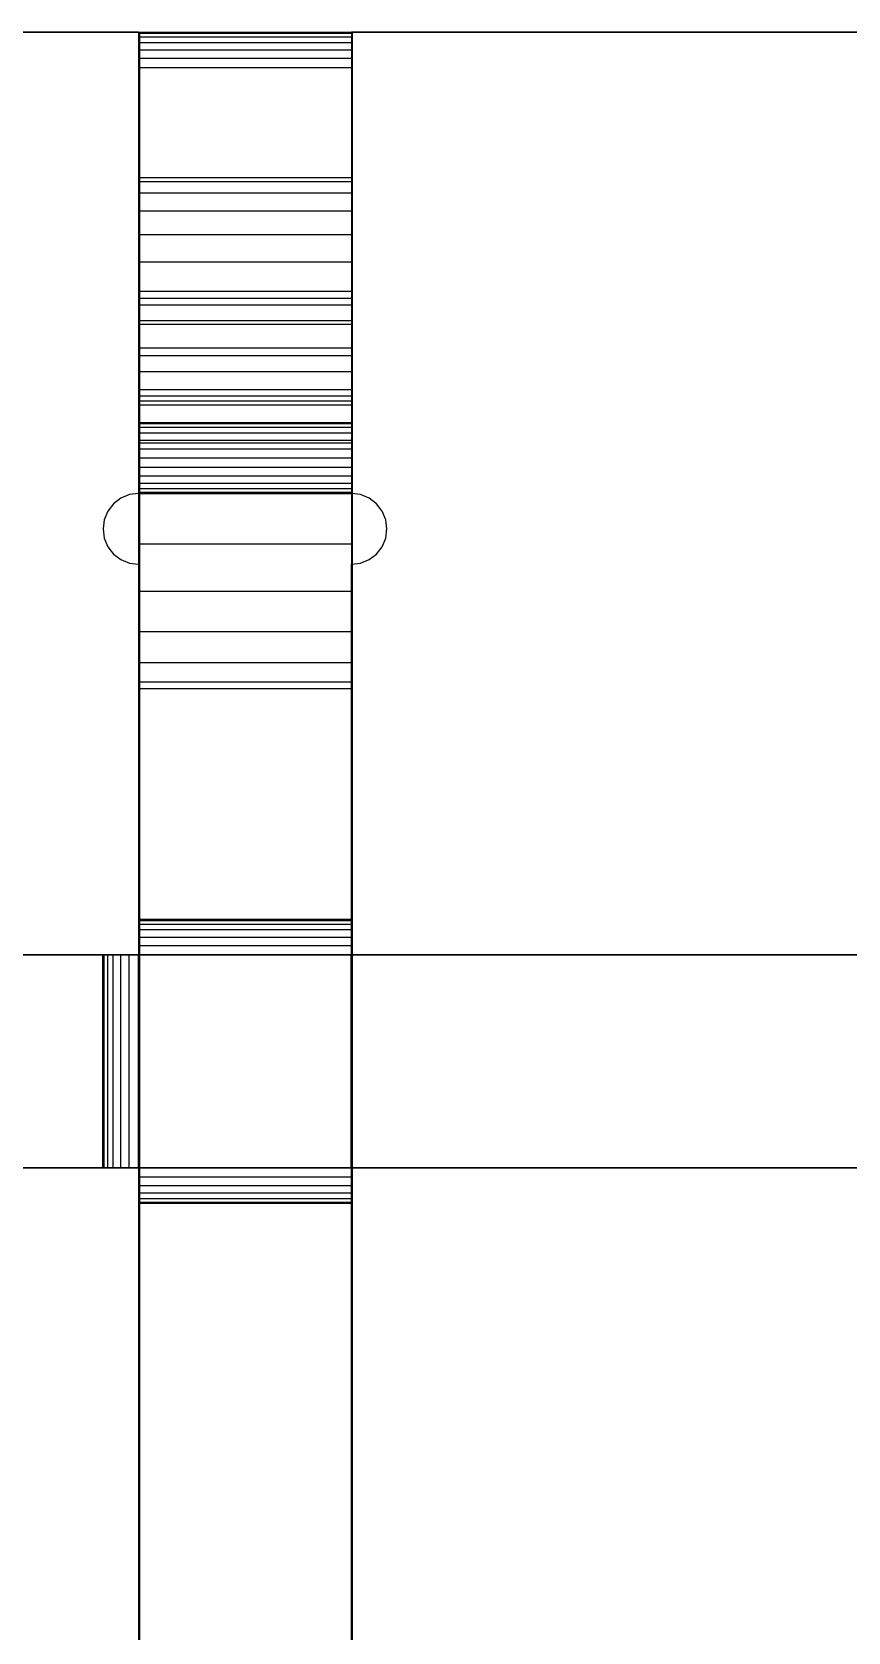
# Model space of a CAD drawing. Header units: metres. Extents: x 0 to 29.2, y 0 to 29.2.
# Drawn here: x 7.3 to 14.6, y 14.9 to 29.21 of the extents above; entities that cross this region are included whole.
import ezdxf

# ---------------------------------------------------------------- set-up
doc = ezdxf.new("R2010")
doc.units = ezdxf.units.M

msp = doc.modelspace()

# ---------------------------------------------------------------- linework, layer by layer
at = {"layer": 'Flat node sheet#1'}
for p, q in [((0.318, 29.21, 10.16), (28.893, 29.208, 10.16)), ((0.318, 29.21, 8.255), (28.893, 29.208, 8.255)), ((8.255, 29.21, 20.955), (0.318, 29.209, 20.955)), ((8.255, 29.21, 19.05), (0.318, 29.209, 19.05)), ((8.255, 29.21, 20.955), (8.255, 4.763, 20.955)), ((8.255, 29.21, 19.05), (8.255, 4.763, 19.05)), ((8.255, 29.21, 20.955), (8.255, 29.21, 19.05)), ((8.262, 29.21, 0.316), (8.262, 29.21, 8.254)), ((8.262, 29.21, 28.891), (8.262, 29.199, 28.973)), ((8.262, 29.199, 0.234), (8.262, 29.21, 0.316)), ((8.262, 29.21, 8.254), (8.262, 25.718, 8.254)), ((8.262, 29.21, 14.604), (8.262, 29.21, 28.891)), ((8.262, 29.21, 14.604), (8.262, 25.083, 10.159)), ((8.262, 29.21, 28.891), (10.167, 29.21, 28.891)), ((8.262, 29.21, 14.604), (10.167, 29.21, 14.604)), ((8.262, 29.21, 0.316), (10.167, 29.21, 0.316)), ((8.262, 29.21, 8.254), (10.167, 29.21, 8.254)), ((8.262, 29.167, 0.158), (8.262, 29.199, 0.234)), ((8.262, 29.199, 28.973), (8.262, 29.167, 29.05)), ((8.262, 29.199, 28.973), (10.167, 29.199, 28.973)), ((8.262, 29.199, 0.234), (10.167, 29.199, 0.234)), ((10.16, 29.21, 20.955), (10.16, 4.763, 20.955)), ((19.05, 29.21, 20.955), (10.16, 29.21, 20.955)), ((19.05, 29.21, 19.05), (10.16, 29.21, 19.05)), ((10.16, 29.21, 19.05), (10.16, 4.763, 19.05)), ((10.16, 29.21, 20.955), (10.16, 29.21, 19.05)), ((10.167, 29.21, 14.604), (10.167, 29.21, 28.891)), ((10.167, 29.21, 28.891), (10.167, 29.199, 28.973)), ((10.167, 29.199, 0.234), (10.167, 29.21, 0.316)), ((10.167, 29.21, 0.316), (10.167, 29.21, 8.254)), ((10.167, 29.21, 8.254), (10.167, 25.718, 8.254)), ((10.167, 29.21, 14.604), (10.167, 25.083, 10.159)), ((10.167, 29.199, 28.973), (10.167, 29.167, 29.05)), ((10.167, 29.167, 0.158), (10.167, 29.199, 0.234)), ((8.262, 29.117, 0.092), (8.262, 29.167, 0.158)), ((8.262, 29.167, 29.05), (8.262, 29.117, 29.116)), ((8.262, 29.167, 29.05), (10.167, 29.167, 29.05)), ((8.262, 29.167, 0.158), (10.167, 29.167, 0.158)), ((8.262, 29.117, 29.116), (8.262, 29.051, 29.166)), ((8.262, 29.051, 0.041), (8.262, 29.117, 0.092)), ((8.262, 29.117, 29.116), (10.167, 29.117, 29.116)), ((8.262, 29.117, 0.092), (10.167, 29.117, 0.092)), ((10.167, 29.167, 29.05), (10.167, 29.117, 29.116)), ((10.167, 29.117, 0.092), (10.167, 29.167, 0.158)), ((10.167, 29.117, 29.116), (10.167, 29.051, 29.166)), ((10.167, 29.051, 0.041), (10.167, 29.117, 0.092)), ((8.262, 28.975, 0.01), (8.262, 29.051, 0.041)), ((8.262, 29.051, 29.166), (8.262, 28.975, 29.198)), ((8.262, 29.051, 29.166), (10.167, 29.051, 29.166)), ((8.262, 29.051, 0.041), (10.167, 29.051, 0.041)), ((8.262, 28.893, -0.001), (8.262, 28.975, 0.01)), ((8.262, 28.975, 29.198), (8.262, 28.893, 29.209)), ((8.262, 28.975, 29.198), (10.167, 28.975, 29.198)), ((8.262, 28.975, 0.01), (10.167, 28.975, 0.01)), ((10.167, 29.051, 29.166), (10.167, 28.975, 29.198)), ((10.167, 28.975, 0.01), (10.167, 29.051, 0.041)), ((10.167, 28.975, 29.198), (10.167, 28.893, 29.209)), ((10.167, 28.893, -0.001), (10.167, 28.975, 0.01)), ((8.262, 28.893, -0.001), (8.262, 0.318, 0.001)), ((8.262, 28.893, 29.209), (8.262, 20.955, 29.209)), ((8.262, 28.893, 29.209), (10.167, 28.893, 29.209)), ((8.262, 28.893, -0.001), (10.167, 28.893, -0.001)), ((10.167, 28.893, 29.209), (10.167, 20.955, 29.209)), ((10.167, 28.893, -0.001), (10.167, 0.318, 0.001)), ((8.262, 27.874, 27.154), (8.262, 27.908, 26.891)), ((8.262, 27.908, 26.891), (8.262, 27.874, 26.628)), ((8.262, 27.908, 26.891), (10.167, 27.908, 26.891)), ((8.262, 27.772, 27.399), (8.262, 27.874, 27.154)), ((8.262, 27.874, 26.628), (8.262, 27.772, 26.383)), ((8.262, 27.874, 27.154), (10.167, 27.874, 27.154)), ((8.262, 27.874, 26.628), (10.167, 27.874, 26.628)), ((8.262, 27.611, 27.609), (8.262, 27.772, 27.399)), ((8.262, 27.772, 26.383), (8.262, 27.611, 26.173)), ((8.262, 27.772, 27.399), (10.167, 27.772, 27.399)), ((8.262, 27.772, 26.383), (10.167, 27.772, 26.383)), ((10.167, 27.874, 27.154), (10.167, 27.908, 26.891)), ((10.167, 27.908, 26.891), (10.167, 27.874, 26.628)), ((10.167, 27.772, 27.399), (10.167, 27.874, 27.154)), ((10.167, 27.874, 26.628), (10.167, 27.772, 26.383)), ((10.167, 27.611, 27.609), (10.167, 27.772, 27.399)), ((10.167, 27.772, 26.383), (10.167, 27.611, 26.173)), ((8.262, 27.4, 27.771), (8.262, 27.611, 27.609)), ((8.262, 27.611, 26.173), (8.262, 27.4, 26.011)), ((8.262, 27.611, 27.609), (10.167, 27.611, 27.609)), ((8.262, 27.611, 26.173), (10.167, 27.611, 26.173)), ((10.167, 27.4, 27.771), (10.167, 27.611, 27.609)), ((10.167, 27.611, 26.173), (10.167, 27.4, 26.011)), ((8.262, 27.155, 27.872), (8.262, 27.4, 27.771)), ((8.262, 27.4, 26.011), (8.262, 27.155, 25.91)), ((8.262, 27.4, 27.771), (10.167, 27.4, 27.771)), ((8.262, 27.4, 26.011), (10.167, 27.4, 26.011)), ((10.167, 27.155, 27.872), (10.167, 27.4, 27.771)), ((10.167, 27.4, 26.011), (10.167, 27.155, 25.91)), ((8.262, 27.155, 25.91), (8.262, 26.892, 25.875)), ((8.262, 26.892, 27.907), (8.262, 27.155, 27.872)), ((8.262, 27.155, 25.91), (10.167, 27.155, 25.91)), ((8.262, 27.155, 27.872), (10.167, 27.155, 27.872)), ((10.167, 27.155, 25.91), (10.167, 26.892, 25.875)), ((10.167, 26.892, 27.907), (10.167, 27.155, 27.872)), ((8.262, 26.892, 25.875), (8.262, 26.629, 25.91)), ((8.262, 26.629, 27.872), (8.262, 26.892, 27.907)), ((8.262, 26.892, 25.875), (10.167, 26.892, 25.875)), ((8.262, 26.892, 27.907), (10.167, 26.892, 27.907)), ((8.262, 26.829, 4.126), (8.262, 26.769, 3.674)), ((8.262, 26.769, 4.578), (8.262, 26.829, 4.126)), ((8.262, 26.829, 4.126), (10.167, 26.829, 4.126)), ((8.262, 26.769, 3.674), (8.262, 26.595, 3.253)), ((8.262, 26.595, 4.999), (8.262, 26.769, 4.578)), ((8.262, 26.769, 4.578), (10.167, 26.769, 4.578)), ((8.262, 26.769, 3.674), (10.167, 26.769, 3.674)), ((10.167, 26.892, 25.875), (10.167, 26.629, 25.91)), ((10.167, 26.629, 27.872), (10.167, 26.892, 27.907)), ((10.167, 26.769, 4.578), (10.167, 26.829, 4.126)), ((10.167, 26.829, 4.126), (10.167, 26.769, 3.674)), ((10.167, 26.595, 4.999), (10.167, 26.769, 4.578)), ((10.167, 26.769, 3.674), (10.167, 26.595, 3.253)), ((8.262, 26.629, 25.91), (8.262, 26.384, 26.011)), ((8.262, 26.384, 27.771), (8.262, 26.629, 27.872)), ((8.262, 26.629, 25.91), (10.167, 26.629, 25.91)), ((8.262, 26.629, 27.872), (10.167, 26.629, 27.872)), ((10.167, 26.629, 25.91), (10.167, 26.384, 26.011)), ((10.167, 26.384, 27.771), (10.167, 26.629, 27.872)), ((8.262, 26.595, 3.253), (8.262, 26.317, 2.892)), ((8.262, 26.317, 5.361), (8.262, 26.595, 4.999)), ((8.262, 26.595, 4.999), (10.167, 26.595, 4.999)), ((8.262, 26.595, 3.253), (10.167, 26.595, 3.253)), ((10.167, 26.317, 5.361), (10.167, 26.595, 4.999)), ((10.167, 26.595, 3.253), (10.167, 26.317, 2.892)), ((8.262, 26.384, 26.011), (8.262, 26.174, 26.173)), ((8.262, 26.174, 27.609), (8.262, 26.384, 27.771)), ((8.262, 26.384, 26.011), (10.167, 26.384, 26.011)), ((8.262, 26.384, 27.771), (10.167, 26.384, 27.771)), ((10.167, 26.384, 26.011), (10.167, 26.174, 26.173)), ((10.167, 26.174, 27.609), (10.167, 26.384, 27.771)), ((8.262, 26.317, 2.892), (8.262, 25.956, 2.614)), ((8.262, 25.956, 5.639), (8.262, 26.317, 5.361)), ((8.262, 26.317, 5.361), (10.167, 26.317, 5.361)), ((8.262, 26.317, 2.892), (10.167, 26.317, 2.892)), ((10.167, 25.956, 5.639), (10.167, 26.317, 5.361)), ((10.167, 26.317, 2.892), (10.167, 25.956, 2.614)), ((8.262, 26.174, 26.173), (8.262, 26.012, 26.383)), ((8.262, 26.012, 27.399), (8.262, 26.174, 27.609)), ((8.262, 26.174, 26.173), (10.167, 26.174, 26.173)), ((8.262, 26.174, 27.609), (10.167, 26.174, 27.609)), ((10.167, 26.174, 26.173), (10.167, 26.012, 26.383)), ((10.167, 26.012, 27.399), (10.167, 26.174, 27.609)), ((8.262, 26.012, 26.383), (8.262, 25.911, 26.628)), ((8.262, 25.911, 27.154), (8.262, 26.012, 27.399)), ((8.262, 26.012, 26.383), (10.167, 26.012, 26.383)), ((8.262, 26.012, 27.399), (10.167, 26.012, 27.399)), ((8.262, 25.534, 5.813), (8.262, 25.956, 5.639)), ((8.262, 25.956, 2.614), (8.262, 25.534, 2.44)), ((8.262, 25.956, 5.639), (10.167, 25.956, 5.639)), ((8.262, 25.956, 2.614), (10.167, 25.956, 2.614)), ((8.262, 25.911, 26.628), (8.262, 25.876, 26.891)), ((8.262, 25.876, 26.891), (8.262, 25.911, 27.154)), ((8.262, 25.911, 26.628), (10.167, 25.911, 26.628)), ((8.262, 25.911, 27.154), (10.167, 25.911, 27.154)), ((10.167, 26.012, 26.383), (10.167, 25.911, 26.628)), ((10.167, 25.911, 27.154), (10.167, 26.012, 27.399)), ((10.167, 25.534, 5.813), (10.167, 25.956, 5.639)), ((10.167, 25.956, 2.614), (10.167, 25.534, 2.44)), ((10.167, 25.911, 26.628), (10.167, 25.876, 26.891)), ((10.167, 25.876, 26.891), (10.167, 25.911, 27.154)), ((8.262, 25.876, 26.891), (10.167, 25.876, 26.891)), ((8.262, 25.707, 8.172), (8.262, 25.718, 8.254)), ((8.262, 25.718, 8.254), (10.167, 25.718, 8.254)), ((8.262, 25.675, 8.095), (8.262, 25.707, 8.172)), ((8.262, 25.707, 8.172), (10.167, 25.707, 8.172)), ((8.262, 25.625, 8.029), (8.262, 25.675, 8.095)), ((8.262, 25.675, 8.095), (10.167, 25.675, 8.095)), ((8.262, 25.559, 7.979), (8.262, 25.625, 8.029)), ((8.262, 25.625, 8.029), (10.167, 25.625, 8.029)), ((10.167, 25.707, 8.172), (10.167, 25.718, 8.254)), ((10.167, 25.675, 8.095), (10.167, 25.707, 8.172)), ((10.167, 25.625, 8.029), (10.167, 25.675, 8.095)), ((10.167, 25.559, 7.979), (10.167, 25.625, 8.029)), ((8.262, 25.482, 7.947), (8.262, 25.559, 7.979)), ((8.262, 25.559, 7.979), (10.167, 25.559, 7.979)), ((8.262, 25.083, 5.873), (8.262, 25.534, 5.813)), ((8.262, 25.534, 2.44), (8.262, 25.083, 2.38)), ((8.262, 25.534, 5.813), (10.167, 25.534, 5.813)), ((8.262, 25.534, 2.44), (10.167, 25.534, 2.44)), ((8.262, 25.4, 7.936), (8.262, 25.482, 7.947)), ((8.262, 25.482, 7.947), (10.167, 25.482, 7.947)), ((10.167, 25.482, 7.947), (10.167, 25.559, 7.979)), ((10.167, 25.083, 5.873), (10.167, 25.534, 5.813)), ((10.167, 25.534, 2.44), (10.167, 25.083, 2.38)), ((10.167, 25.4, 7.936), (10.167, 25.482, 7.947)), ((8.262, 25.318, 7.947), (8.262, 25.4, 7.936)), ((8.262, 25.4, 7.936), (10.167, 25.4, 7.936)), ((10.167, 25.318, 7.947), (10.167, 25.4, 7.936)), ((8.262, 25.241, 7.979), (8.262, 25.318, 7.947)), ((8.262, 25.318, 7.947), (10.167, 25.318, 7.947)), ((8.262, 25.175, 8.029), (8.262, 25.241, 7.979)), ((8.262, 25.241, 7.979), (10.167, 25.241, 7.979)), ((10.167, 25.241, 7.979), (10.167, 25.318, 7.947)), ((10.167, 25.175, 8.029), (10.167, 25.241, 7.979)), ((8.173, 25.072, 10.16), (8.096, 25.04, 10.16)), ((8.173, 25.072, 8.255), (8.096, 25.04, 8.255)), ((8.255, 25.083, 10.16), (8.173, 25.072, 10.16)), ((8.255, 25.083, 8.255), (8.173, 25.072, 8.255)), ((8.173, 25.072, 10.16), (8.173, 25.072, 8.255)), ((10.16, 25.083, 10.16), (8.255, 25.083, 10.16)), ((10.16, 25.083, 8.255), (8.255, 25.083, 8.255)), ((8.255, 25.083, 10.16), (8.255, 25.083, 8.255)), ((8.262, 25.125, 8.095), (8.262, 25.175, 8.029)), ((8.262, 25.175, 8.029), (10.167, 25.175, 8.029)), ((8.262, 25.093, 8.172), (8.262, 25.125, 8.095)), ((8.262, 25.125, 8.095), (10.167, 25.125, 8.095)), ((8.262, 25.083, 8.254), (8.262, 25.093, 8.172)), ((8.262, 25.093, 8.172), (10.167, 25.093, 8.172)), ((8.262, 24.631, 5.813), (8.262, 25.083, 5.873)), ((8.262, 25.083, 8.254), (8.262, 25.083, 10.159)), ((8.262, 25.083, 2.38), (8.262, 24.631, 2.44)), ((8.262, 25.083, 8.254), (10.167, 25.083, 8.254)), ((8.262, 25.083, 10.159), (10.167, 25.083, 10.159)), ((8.262, 25.083, 5.873), (10.167, 25.083, 5.873)), ((8.262, 25.083, 2.38), (10.167, 25.083, 2.38)), ((10.242, 25.072, 10.16), (10.16, 25.083, 10.16)), ((10.242, 25.072, 8.255), (10.16, 25.083, 8.255)), ((10.16, 25.083, 10.16), (10.16, 25.083, 8.255)), ((10.167, 25.125, 8.095), (10.167, 25.175, 8.029)), ((10.167, 25.093, 8.172), (10.167, 25.125, 8.095)), ((10.167, 25.083, 8.254), (10.167, 25.093, 8.172)), ((10.167, 25.083, 8.254), (10.167, 25.083, 10.159)), ((10.167, 24.631, 5.813), (10.167, 25.083, 5.873)), ((10.167, 25.083, 2.38), (10.167, 24.631, 2.44)), ((10.319, 25.04, 10.16), (10.242, 25.072, 10.16)), ((10.319, 25.04, 8.255), (10.242, 25.072, 8.255)), ((10.242, 25.072, 10.16), (10.242, 25.072, 8.255)), ((7.98, 24.924, 10.16), (7.948, 24.847, 10.16)), ((7.98, 24.924, 8.255), (7.948, 24.847, 8.255)), ((8.03, 24.99, 10.16), (7.98, 24.924, 10.16)), ((8.03, 24.99, 8.255), (7.98, 24.924, 8.255)), ((7.98, 24.924, 10.16), (7.98, 24.924, 8.255)), ((8.096, 25.04, 10.16), (8.03, 24.99, 10.16)), ((8.096, 25.04, 8.255), (8.03, 24.99, 8.255)), ((8.03, 24.99, 10.16), (8.03, 24.99, 8.255)), ((8.096, 25.04, 10.16), (8.096, 25.04, 8.255)), ((10.385, 24.99, 10.16), (10.319, 25.04, 10.16)), ((10.385, 24.99, 8.255), (10.319, 25.04, 8.255)), ((10.319, 25.04, 10.16), (10.319, 25.04, 8.255)), ((10.435, 24.924, 10.16), (10.385, 24.99, 10.16)), ((10.435, 24.924, 8.255), (10.385, 24.99, 8.255)), ((10.385, 24.99, 10.16), (10.385, 24.99, 8.255)), ((10.467, 24.847, 10.16), (10.435, 24.924, 10.16)), ((10.467, 24.847, 8.255), (10.435, 24.924, 8.255)), ((10.435, 24.924, 10.16), (10.435, 24.924, 8.255)), ((7.948, 24.847, 10.16), (7.938, 24.765, 10.16)), ((7.948, 24.847, 8.255), (7.938, 24.765, 8.255)), ((7.938, 24.765, 10.16), (7.948, 24.683, 10.16)), ((7.938, 24.765, 8.255), (7.948, 24.683, 8.255)), ((7.938, 24.765, 10.16), (7.938, 24.765, 8.255)), ((7.948, 24.847, 10.16), (7.948, 24.847, 8.255)), ((10.478, 24.765, 10.16), (10.467, 24.847, 10.16)), ((10.478, 24.765, 8.255), (10.467, 24.847, 8.255)), ((10.467, 24.847, 10.16), (10.467, 24.847, 8.255)), ((10.467, 24.683, 10.16), (10.478, 24.765, 10.16)), ((10.467, 24.683, 8.255), (10.478, 24.765, 8.255)), ((10.478, 24.765, 10.16), (10.478, 24.765, 8.255)), ((7.948, 24.683, 10.16), (7.98, 24.606, 10.16)), ((7.948, 24.683, 8.255), (7.98, 24.606, 8.255)), ((7.948, 24.683, 10.16), (7.948, 24.683, 8.255)), ((8.262, 24.209, 5.639), (8.262, 24.631, 5.813)), ((8.262, 24.631, 2.44), (8.262, 24.209, 2.614)), ((8.262, 24.631, 5.813), (10.167, 24.631, 5.813)), ((8.262, 24.631, 2.44), (10.167, 24.631, 2.44)), ((10.167, 24.209, 5.639), (10.167, 24.631, 5.813)), ((10.167, 24.631, 2.44), (10.167, 24.209, 2.614)), ((10.435, 24.606, 10.16), (10.467, 24.683, 10.16)), ((10.435, 24.606, 8.255), (10.467, 24.683, 8.255)), ((10.467, 24.683, 10.16), (10.467, 24.683, 8.255)), ((7.98, 24.606, 10.16), (8.03, 24.54, 10.16)), ((7.98, 24.606, 8.255), (8.03, 24.54, 8.255)), ((7.98, 24.606, 10.16), (7.98, 24.606, 8.255)), ((8.03, 24.54, 10.16), (8.096, 24.49, 10.16)), ((8.03, 24.54, 8.255), (8.096, 24.49, 8.255)), ((8.03, 24.54, 10.16), (8.03, 24.54, 8.255)), ((8.096, 24.49, 10.16), (8.173, 24.458, 10.16)), ((8.096, 24.49, 8.255), (8.173, 24.458, 8.255)), ((8.096, 24.49, 10.16), (8.096, 24.49, 8.255)), ((10.242, 24.458, 10.16), (10.319, 24.49, 10.16)), ((10.242, 24.458, 8.255), (10.319, 24.49, 8.255)), ((10.319, 24.49, 10.16), (10.385, 24.54, 10.16)), ((10.319, 24.49, 8.255), (10.385, 24.54, 8.255)), ((10.319, 24.49, 10.16), (10.319, 24.49, 8.255)), ((10.385, 24.54, 10.16), (10.435, 24.606, 10.16)), ((10.385, 24.54, 8.255), (10.435, 24.606, 8.255)), ((10.385, 24.54, 10.16), (10.385, 24.54, 8.255)), ((10.435, 24.606, 10.16), (10.435, 24.606, 8.255)), ((8.173, 24.458, 10.16), (8.255, 24.448, 10.16)), ((8.173, 24.458, 8.255), (8.255, 24.448, 8.255)), ((8.173, 24.458, 10.16), (8.173, 24.458, 8.255)), ((8.255, 24.448, 10.16), (8.255, 0, 10.16)), ((8.255, 24.448, 8.255), (8.255, 0, 8.255)), ((8.255, 24.448, 10.16), (8.255, 24.448, 8.255)), ((10.16, 24.448, 10.16), (10.242, 24.458, 10.16)), ((10.16, 24.448, 8.255), (10.242, 24.458, 8.255)), ((10.16, 0, 10.16), (10.16, 24.448, 10.16)), ((10.16, 0, 8.255), (10.16, 24.448, 8.255)), ((10.16, 24.448, 10.16), (10.16, 24.448, 8.255)), ((10.242, 24.458, 10.16), (10.242, 24.458, 8.255)), ((8.262, 24.209, 2.614), (8.262, 23.848, 2.892)), ((8.262, 23.848, 5.361), (8.262, 24.209, 5.639)), ((8.262, 24.209, 2.614), (10.167, 24.209, 2.614)), ((8.262, 24.209, 5.639), (10.167, 24.209, 5.639)), ((10.167, 24.209, 2.614), (10.167, 23.848, 2.892)), ((10.167, 23.848, 5.361), (10.167, 24.209, 5.639)), ((8.262, 23.848, 2.892), (8.262, 23.57, 3.253)), ((8.262, 23.57, 4.999), (8.262, 23.848, 5.361)), ((8.262, 23.848, 2.892), (10.167, 23.848, 2.892)), ((8.262, 23.848, 5.361), (10.167, 23.848, 5.361)), ((10.167, 23.848, 2.892), (10.167, 23.57, 3.253)), ((10.167, 23.57, 4.999), (10.167, 23.848, 5.361)), ((8.262, 23.57, 3.253), (8.262, 23.396, 3.674)), ((8.262, 23.396, 4.578), (8.262, 23.57, 4.999)), ((8.262, 23.57, 3.253), (10.167, 23.57, 3.253)), ((8.262, 23.57, 4.999), (10.167, 23.57, 4.999)), ((10.167, 23.57, 3.253), (10.167, 23.396, 3.674)), ((10.167, 23.396, 4.578), (10.167, 23.57, 4.999)), ((8.262, 23.396, 3.674), (8.262, 23.336, 4.126)), ((8.262, 23.336, 4.126), (8.262, 23.396, 4.578)), ((8.262, 23.396, 3.674), (10.167, 23.396, 3.674)), ((8.262, 23.396, 4.578), (10.167, 23.396, 4.578)), ((8.262, 23.336, 4.126), (10.167, 23.336, 4.126)), ((10.167, 23.396, 3.674), (10.167, 23.336, 4.126)), ((10.167, 23.336, 4.126), (10.167, 23.396, 4.578)), ((8.262, 21.273, 4.444), (8.262, 21.262, 4.526)), ((8.262, 21.262, 4.362), (8.262, 21.273, 4.444)), ((8.262, 21.273, 4.444), (10.167, 21.273, 4.444)), ((8.262, 21.23, 4.285), (8.262, 21.262, 4.362)), ((8.262, 21.262, 4.526), (8.262, 21.23, 4.603)), ((8.262, 21.262, 4.526), (10.167, 21.262, 4.526)), ((8.262, 21.262, 4.362), (10.167, 21.262, 4.362)), ((8.262, 21.18, 4.219), (8.262, 21.23, 4.285)), ((8.262, 21.23, 4.603), (8.262, 21.18, 4.668)), ((8.262, 21.23, 4.603), (10.167, 21.23, 4.603)), ((8.262, 21.23, 4.285), (10.167, 21.23, 4.285)), ((10.167, 21.273, 4.444), (10.167, 21.262, 4.526)), ((10.167, 21.262, 4.362), (10.167, 21.273, 4.444)), ((10.167, 21.262, 4.526), (10.167, 21.23, 4.603)), ((10.167, 21.23, 4.285), (10.167, 21.262, 4.362)), ((10.167, 21.23, 4.603), (10.167, 21.18, 4.668)), ((10.167, 21.18, 4.219), (10.167, 21.23, 4.285)), ((8.262, 21.114, 4.169), (8.262, 21.18, 4.219)), ((8.262, 21.18, 4.668), (8.262, 21.114, 4.719)), ((8.262, 21.18, 4.668), (10.167, 21.18, 4.668)), ((8.262, 21.18, 4.219), (10.167, 21.18, 4.219)), ((8.262, 21.114, 4.719), (8.262, 21.037, 4.75)), ((8.262, 21.037, 4.137), (8.262, 21.114, 4.169)), ((8.262, 21.114, 4.719), (10.167, 21.114, 4.719)), ((8.262, 21.114, 4.169), (10.167, 21.114, 4.169)), ((10.167, 21.18, 4.668), (10.167, 21.114, 4.719)), ((10.167, 21.114, 4.169), (10.167, 21.18, 4.219)), ((10.167, 21.114, 4.719), (10.167, 21.037, 4.75)), ((10.167, 21.037, 4.137), (10.167, 21.114, 4.169)), ((0.316, 20.955, -0.001), (8.254, 20.955, -0.001)), ((19.049, 20.955, 29.209), (0.319, 20.955, 29.209)), ((4.761, 20.955, 8.254), (29.209, 20.955, 8.254)), ((29.209, 20.955, 10.159), (4.761, 20.955, 10.159)), ((29.209, 20.955, 19.049), (4.761, 20.955, 19.049)), ((29.209, 20.955, 20.954), (4.761, 20.955, 20.954)), ((7.936, 20.955, 3.809), (7.947, 20.955, 3.727)), ((7.947, 20.955, 3.891), (7.936, 20.955, 3.809)), ((7.936, 19.05, 3.809), (7.936, 20.955, 3.809)), ((7.947, 20.955, 3.727), (7.979, 20.955, 3.65)), ((7.979, 20.955, 3.968), (7.947, 20.955, 3.891)), ((7.947, 19.05, 3.727), (7.947, 20.955, 3.727)), ((7.947, 19.05, 3.891), (7.947, 20.955, 3.891)), ((7.979, 20.955, 3.65), (8.029, 20.955, 3.584)), ((8.029, 20.955, 4.033), (7.979, 20.955, 3.968)), ((7.979, 19.05, 3.65), (7.979, 20.955, 3.65)), ((7.979, 19.05, 3.968), (7.979, 20.955, 3.968)), ((8.029, 20.955, 3.584), (8.095, 20.955, 3.534)), ((8.095, 20.955, 4.084), (8.029, 20.955, 4.033)), ((8.029, 19.05, 3.584), (8.029, 20.955, 3.584)), ((8.029, 19.05, 4.033), (8.029, 20.955, 4.033)), ((8.095, 20.955, 3.534), (8.172, 20.955, 3.502)), ((8.172, 20.955, 4.115), (8.095, 20.955, 4.084)), ((8.095, 19.05, 3.534), (8.095, 20.955, 3.534)), ((8.095, 19.05, 4.084), (8.095, 20.955, 4.084)), ((8.172, 20.955, 3.502), (8.254, 20.955, 3.491)), ((8.254, 20.955, 4.126), (8.172, 20.955, 4.115)), ((8.172, 19.05, 3.502), (8.172, 20.955, 3.502)), ((8.172, 19.05, 4.115), (8.172, 20.955, 4.115)), ((8.254, 20.955, -0.001), (8.254, 20.955, 3.491)), ((8.254, 20.955, 4.126), (10.159, 20.955, 4.126)), ((8.254, 19.05, -0.001), (8.254, 20.955, -0.001)), ((8.254, 19.05, 3.491), (8.254, 20.955, 3.491)), ((8.254, 19.05, 4.126), (8.254, 20.955, 4.126)), ((8.262, 20.955, 4.126), (8.262, 21.037, 4.137)), ((8.262, 21.037, 4.75), (8.262, 20.955, 4.761)), ((8.262, 21.037, 4.75), (10.167, 21.037, 4.75)), ((8.262, 21.037, 4.137), (10.167, 21.037, 4.137)), ((8.262, 19.05, 4.126), (8.262, 20.955, 4.126)), ((8.262, 20.955, 4.761), (8.262, 20.955, 29.209)), ((8.262, 20.955, 29.209), (10.167, 20.955, 29.209)), ((8.262, 20.955, 4.761), (10.167, 20.955, 4.761)), ((8.262, 20.955, 4.126), (10.167, 20.955, 4.126)), ((14.604, 20.955, -0.001), (10.159, 20.955, 4.126)), ((10.159, 19.05, 4.126), (10.159, 20.955, 4.126)), ((10.167, 21.037, 4.75), (10.167, 20.955, 4.761)), ((10.167, 20.955, 4.126), (10.167, 21.037, 4.137)), ((10.167, 20.955, 4.761), (10.167, 20.955, 29.209)), ((10.167, 19.05, 4.126), (10.167, 20.955, 4.126)), ((0.316, 19.05, -0.001), (8.254, 19.05, -0.001)), ((19.049, 19.05, 29.209), (0.319, 19.05, 29.209)), ((4.761, 19.05, 8.254), (29.209, 19.05, 8.254)), ((29.209, 19.05, 20.954), (4.761, 19.05, 20.954)), ((29.209, 19.05, 10.159), (4.761, 19.05, 10.159)), ((29.209, 19.05, 19.049), (4.761, 19.05, 19.049)), ((7.947, 19.05, 3.891), (7.936, 19.05, 3.809)), ((7.936, 19.05, 3.809), (7.947, 19.05, 3.727)), ((7.947, 19.05, 3.727), (7.979, 19.05, 3.65)), ((7.979, 19.05, 3.968), (7.947, 19.05, 3.891)), ((7.979, 19.05, 3.65), (8.029, 19.05, 3.584)), ((8.029, 19.05, 4.033), (7.979, 19.05, 3.968)), ((8.029, 19.05, 3.584), (8.095, 19.05, 3.534)), ((8.095, 19.05, 4.084), (8.029, 19.05, 4.033)), ((8.095, 19.05, 3.534), (8.172, 19.05, 3.502)), ((8.172, 19.05, 4.115), (8.095, 19.05, 4.084)), ((8.172, 19.05, 3.502), (8.254, 19.05, 3.491)), ((8.254, 19.05, 4.126), (8.172, 19.05, 4.115)), ((8.254, 19.05, 4.126), (10.159, 19.05, 4.126)), ((8.254, 19.05, -0.001), (8.254, 19.05, 3.491)), ((8.262, 19.05, 4.761), (8.262, 18.968, 4.75)), ((8.262, 19.05, 29.209), (8.262, 19.05, 4.761)), ((8.262, 19.05, 29.209), (8.262, 10.16, 29.209)), ((8.262, 18.968, 4.137), (8.262, 19.05, 4.126)), ((8.262, 19.05, 4.126), (10.167, 19.05, 4.126)), ((8.262, 19.05, 4.761), (10.167, 19.05, 4.761)), ((8.262, 19.05, 29.209), (10.167, 19.05, 29.209)), ((14.604, 19.05, -0.001), (10.159, 19.05, 4.126)), ((10.167, 18.968, 4.137), (10.167, 19.05, 4.126)), ((10.167, 19.05, 4.761), (10.167, 18.968, 4.75)), ((10.167, 19.05, 29.209), (10.167, 19.05, 4.761)), ((10.167, 19.05, 29.209), (10.167, 10.16, 29.209)), ((8.262, 18.968, 4.75), (8.262, 18.891, 4.719)), ((8.262, 18.891, 4.169), (8.262, 18.968, 4.137)), ((8.262, 18.968, 4.137), (10.167, 18.968, 4.137)), ((8.262, 18.968, 4.75), (10.167, 18.968, 4.75)), ((10.167, 18.891, 4.169), (10.167, 18.968, 4.137)), ((10.167, 18.968, 4.75), (10.167, 18.891, 4.719)), ((8.262, 18.825, 4.219), (8.262, 18.891, 4.169)), ((8.262, 18.891, 4.719), (8.262, 18.825, 4.668)), ((8.262, 18.891, 4.169), (10.167, 18.891, 4.169)), ((8.262, 18.891, 4.719), (10.167, 18.891, 4.719)), ((8.262, 18.825, 4.668), (8.262, 18.775, 4.603)), ((8.262, 18.775, 4.285), (8.262, 18.825, 4.219)), ((8.262, 18.825, 4.219), (10.167, 18.825, 4.219)), ((8.262, 18.825, 4.668), (10.167, 18.825, 4.668)), ((8.262, 18.743, 4.362), (8.262, 18.775, 4.285)), ((8.262, 18.775, 4.603), (8.262, 18.743, 4.526)), ((8.262, 18.775, 4.285), (10.167, 18.775, 4.285)), ((8.262, 18.775, 4.603), (10.167, 18.775, 4.603)), ((10.167, 18.825, 4.219), (10.167, 18.891, 4.169)), ((10.167, 18.891, 4.719), (10.167, 18.825, 4.668)), ((10.167, 18.775, 4.285), (10.167, 18.825, 4.219)), ((10.167, 18.825, 4.668), (10.167, 18.775, 4.603)), ((10.167, 18.743, 4.362), (10.167, 18.775, 4.285)), ((10.167, 18.775, 4.603), (10.167, 18.743, 4.526)), ((8.262, 18.733, 4.444), (8.262, 18.743, 4.362)), ((8.262, 18.743, 4.526), (8.262, 18.733, 4.444)), ((8.262, 18.743, 4.362), (10.167, 18.743, 4.362)), ((8.262, 18.743, 4.526), (10.167, 18.743, 4.526)), ((8.262, 18.733, 4.444), (10.167, 18.733, 4.444)), ((10.167, 18.733, 4.444), (10.167, 18.743, 4.362)), ((10.167, 18.743, 4.526), (10.167, 18.733, 4.444))]:
    msp.add_line(p, q, dxfattribs=at)

doc.saveas('drawing.dxf')
